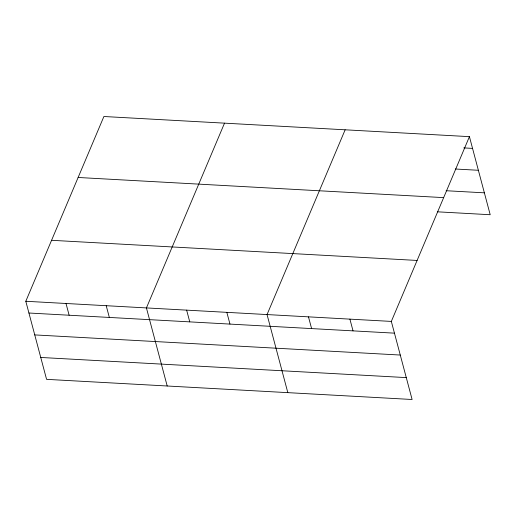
<?xml version="1.0" encoding="UTF-8"?>
<svg xmlns="http://www.w3.org/2000/svg" width="516" height="516" viewBox="0 0 516 516"><rect width="100%" height="100%" fill="white"/><g stroke="black" fill="none" stroke-linecap="round" stroke-linejoin="round"><path stroke-width="0.77" d="M469.425 136.65L391.334 321.416L412.103 399.494L46.575 379.35L25.8 301.273L103.897 116.506L469.425 136.65L490.2 214.727L437.62 211.831M224.518 123.156L146.428 307.923L167.197 385.994M345.146 129.8L267.049 314.567L287.825 392.644M463.787 147.905L472.546 148.389M455.273 169.009L478.371 170.28M446.134 190.726L484.376 192.836M78.122 177.478L443.657 197.622M51.574 240.301L417.102 260.445M25.8 301.273L391.334 321.416M28.922 313.012L394.456 333.155M34.746 334.903L400.281 355.047M40.751 357.459L406.279 377.602M349.906 319.133L353.028 330.872M308.478 316.85L311.6 328.589M226.84 312.354L229.968 324.093M186.637 310.135L189.759 321.874M106.219 305.704L109.34 317.443M66.009 303.492L69.131 315.224"/></g></svg>
